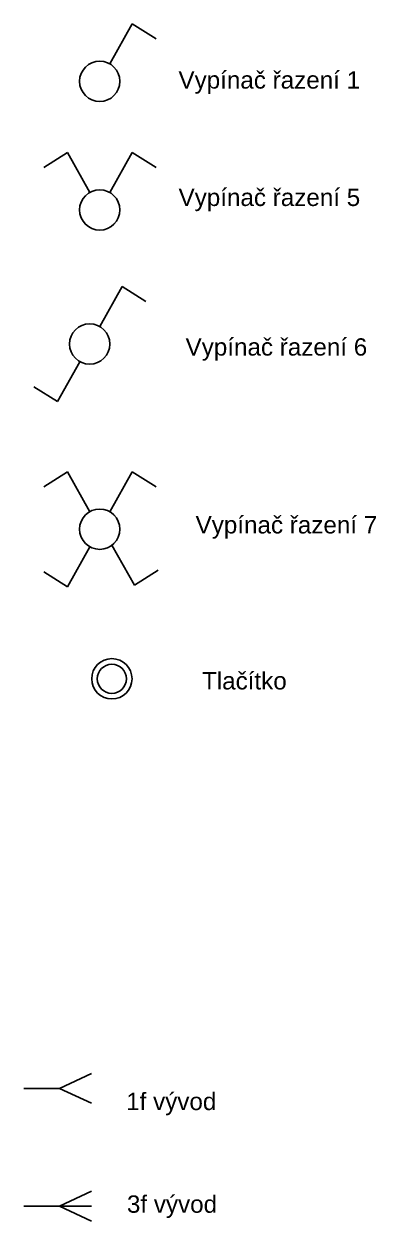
# Model space of a CAD drawing. Header units: millimetres. Extents: x -3035503 to 19821, y 792 to 235380.
# Drawn here: x -3035503 to -3031642, y 139225 to 152349 of the extents above; entities that cross this region are included whole.
import ezdxf

# ---------------------------------------------------------------- set-up
doc = ezdxf.new("R2010")
doc.units = ezdxf.units.MM
doc.layers.add('003_EL_Světelné rozvody - IP', color=30, linetype='Continuous')
doc.layers.add('E_POPIS_SVET', color=160, linetype='Continuous')
doc.styles.get("Standard").update_dxf_attribs({"font": 'arial.ttf'})

msp = doc.modelspace()

# ---------------------------------------------------------------- linework, layer by layer
at = {"layer": '003_EL_Světelné rozvody - IP'}
for p, q in [((-3034561, 151911), (-3034315, 152349)), ((-3034315, 152349), (-3034055, 152185)), ((-3035026, 150940), (-3035286, 150776)), ((-3034780, 150502), (-3035026, 150940)), ((-3034561, 150501), (-3034315, 150939)), ((-3034315, 150939), (-3034055, 150775)), ((-3034671, 149031), (-3034425, 149469)), ((-3034425, 149469), (-3034165, 149305)), ((-3034889, 148646), (-3035135, 148208)), ((-3035135, 148208), (-3035395, 148372)), ((-3035026, 147440), (-3035286, 147276)), ((-3034780, 147002), (-3035026, 147440)), ((-3034561, 147001), (-3034315, 147439)), ((-3034315, 147439), (-3034055, 147275)), ((-3034780, 146617), (-3035026, 146179)), ((-3034539, 146633), (-3034292, 146195)), ((-3035026, 146179), (-3035286, 146343)), ((-3034292, 146195), (-3034033, 146359)), ((-3035115, 140680), (-3034763, 140844)), ((-3035115, 140680), (-3035503, 140680)), ((-3035115, 140680), (-3034763, 140516)), ((-3035115, 139389), (-3034763, 139553)), ((-3035115, 139389), (-3035503, 139389)), ((-3035115, 139389), (-3034763, 139225)), ((-3035115, 139389), (-3034763, 139389))]:
    msp.add_line(p, q, dxfattribs=at)
msp.add_circle((-3034539, 145170), 160, dxfattribs=at)
for centre in [(-3034672, 151720), (-3034672, 150310), (-3034782, 148840), (-3034672, 146810), (-3034539, 145170)]:
    msp.add_ellipse(centre, major_axis=(-221, 0), ratio=1, start_param=3.141593, end_param=9.424778, dxfattribs=at)

# ---------------------------------------------------------------- texts
at = {"char_height": 190, "attachment_point": 1}
for s, insert in [('Vypínač řazení 1', (-3033809, 151830)), ('Vypínač řazení 5', (-3033808, 150543)), ('Vypínač řazení 6', (-3033731, 148903)), ('Vypínač řazení 7', (-3033621, 146953)), ('Tlačítko', (-3033551, 145243))]:
    msp.add_mtext_dynamic_manual_height_columns(s, width=5510, gutter_width=511, heights=[0], dxfattribs=dict(at, insert=insert))
at = {"layer": 'E_POPIS_SVET', "char_height": 190, "attachment_point": 1}
for s, insert in [('1f vývod', (-3034382, 140632)), ('3f vývod', (-3034374, 139506))]:
    msp.add_mtext_dynamic_manual_height_columns(s, width=5510, gutter_width=511, heights=[0], dxfattribs=dict(at, insert=insert))

doc.saveas('drawing.dxf')
